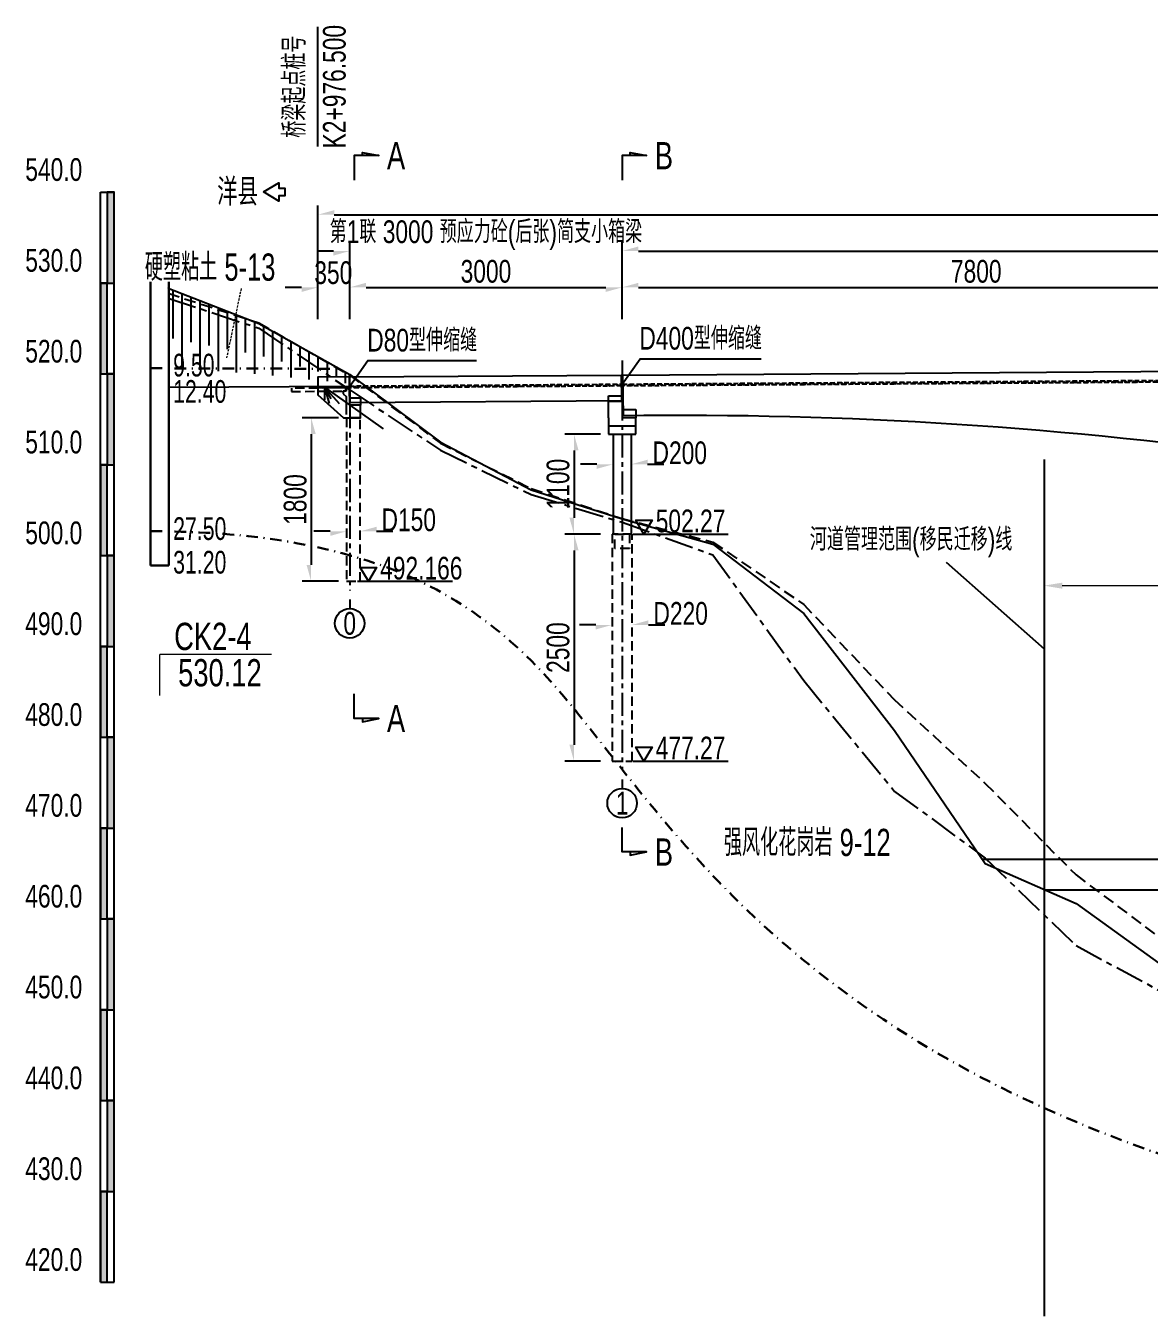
# Model space of a CAD drawing. Header units: millimetres. Extents: x 465729 to 466910, y 3671885 to 3673357.
# Drawn here: x 465911.2 to 466035, y 3673210.2 to 3673352.2 of the extents above; entities that cross this region are included whole.
import ezdxf
from ezdxf.enums import TextEntityAlignment as Align

# ---------------------------------------------------------------- set-up
doc = ezdxf.new("R2010")
doc.units = ezdxf.units.MM
doc.header["$LTSCALE"] = 0.2
for name, pattern in [('CENTER', [50.8, 31.75, -6.35, 6.35, -6.35]), ('DASHDOT2', [12.7, 6.35, -3.175, 0, -3.175]), ('DASHED', [19.05, 12.7, -6.35])]:
    doc.linetypes.add(name, pattern=pattern)
for name, color, linetype in [('侧面(基础)', 2, 'Continuous'), ('地面线', 30, 'Continuous'), ('水位100', 7, 'Continuous'), ('立面(上部梁)', 7, 'Continuous'), ('立面(伸缩缝标注)', 7, 'Continuous'), ('立面(地面线)', 2, 'Continuous'), ('立面(基础)', 2, 'Continuous'), ('立面(墩台号)', 7, 'Continuous'), ('立面(墩台身)', 3, 'Continuous'), ('立面(墩径标注)', 7, 'Continuous'), ('立面(墩高标注)', 7, 'Continuous'), ('立面(护栏)', 3, 'Continuous'), ('立面(指向地名)', 7, 'Continuous'), ('立面(断面位置标注)', 7, 'Continuous'), ('立面(标注)', 7, 'Continuous'), ('立面(标高标注)', 7, 'Continuous'), ('立面(桩径标注)', 7, 'Continuous'), ('立面(桩长标注)', 7, 'Continuous'), ('立面(起终点标注)', 7, 'Continuous'), ('立面(边坡)', 2, 'Continuous'), ('立面(防撞栏)', 3, 'Continuous'), ('立面(高程标尺)', 7, 'Continuous')]:
    doc.layers.add(name, color=color, linetype=linetype)
doc.layers.add('风化界线', color=6, linetype='DASHDOT2', lineweight=30)
doc.styles.add('BM_Dim', font='stxt.shx', dxfattribs={"width": 0.75, "bigfont": 'dk.shx'})
doc.styles.add('BOM_Font', font='enTxt.shx', dxfattribs={"width": 0.75, "bigfont": 'hzTxt.shx'})
doc.styles.add('LZ_FONT', font='fsdb_z.shx', dxfattribs={"width": 0.7, "bigfont": 'fsdb.shx'})
doc.dimstyles.new('BOM_Dim', dxfattribs={"dimscale": 0.1, "dimtxt": 2.5, "dimasz": 1.8, "dimexe": 1, "dimexo": 3, "dimgap": 0, "dimtad": 1, "dimdec": 1, "dimlfac": 100, "dimzin": 9, "dimdsep": 46, "dimtxsty": 'BOM_Font', "dimblk": 'ArrHalf', "dimblk1": 'ArrHalf', "dimblk2": 'ArrHalf', "dimcen": 0.5, "dimclrd": 7, "dimclre": 7, "dimclrt": 7, "dimaunit": 1, "dimadec": 0, "dimazin": 2, "dimtfac": 1, "dimtdec": 1, "dimtofl": 0, "dimtmove": 2, "dimatfit": 3, "dimfxl": 1, "dimtolj": 1, "dimtzin": 0, "dimarcsym": 0})
doc.dimstyles.new('KSJDIM1000', dxfattribs={"dimscale": 0, "dimtxt": 2.5, "dimasz": 2, "dimexe": 1.2, "dimexo": 0.4, "dimgap": 0.5, "dimtad": 1, "dimdec": 0, "dimlfac": 100, "dimzin": 0, "dimdsep": 46, "dimtxsty": 'BM_Dim', "dimcen": 0.09, "dimclrd": 2, "dimclre": 2, "dimclrt": 2, "dimazin": 0, "dimtfac": 1, "dimtdec": 0, "dimtofl": 0, "dimtmove": 2, "dimatfit": 3, "dimfxl": 1, "dimtolj": 1, "dimtzin": 0, "dimlwd": 18, "dimlwe": 18, "dimarcsym": 0})

# ---------------------------------------------------------------- blocks, each defined once
blk = doc.blocks.new('ArrHalf')
at = {"linetype": 'Continuous'}
blk.add_hatch(color=0, dxfattribs=at).paths.add_polyline_path([(-1, 0), (-1, -0.28), (0, 0)])
blk = doc.blocks.new('*D1')
at = {"layer": 'Defpoints', "color": 0, "linetype": 'Continuous', "transparency": 16777216}
for p in [(466626.42, 3673331.42), (465943.42, 3673317.42), (466626.42, 3673317.42)]:
    blk.add_point(p, dxfattribs=at)
at = {"layer": '立面(标注)', "color": 7, "linetype": 'Continuous', "lineweight": -2, "transparency": 16777216}
for p, q in [((465943.42, 3673319.92), (465943.42, 3673332.42)), ((465945.22, 3673331.42), (466624.62, 3673331.42)), ((466626.42, 3673319.92), (466626.42, 3673332.42))]:
    blk.add_line(p, q, dxfattribs=at)
at = {"layer": '立面(标注)', "color": 7, "linetype": 'Continuous', "lineweight": -2, "transparency": 16777216, "xscale": 1.8, "yscale": 1.8, "zscale": 1.8, "rotation": 180}
blk.add_blockref('ArrHalf', (465943.42, 3673331.42), dxfattribs=at)
at = {"layer": '立面(标注)', "color": 7, "linetype": 'Continuous', "lineweight": -2, "transparency": 16777216, "xscale": 1.8, "yscale": 1.8, "zscale": 1.8}
blk.add_blockref('ArrHalf', (466626.42, 3673331.42), dxfattribs=at)
at = {"layer": '立面(标注)', "color": 7, "linetype": 'Continuous', "transparency": 16777216, "insert": (466284.92, 3673333.17), "char_height": 2.5, "attachment_point": 5, "style": 'BOM_Font'}
blk.add_mtext('\\A1;桥梁全长 68300', dxfattribs=at)
blk = doc.blocks.new('*D2')
at = {"layer": 'Defpoints', "color": 0, "linetype": 'Continuous', "transparency": 16777216}
for p in [(465976.92, 3673327.42), (465946.92, 3673317.42), (465976.92, 3673317.42)]:
    blk.add_point(p, dxfattribs=at)
at = {"layer": '立面(标注)', "color": 7, "linetype": 'Continuous', "lineweight": -2, "transparency": 16777216}
for p, q in [((465946.92, 3673319.92), (465946.92, 3673328.42)), ((465976.92, 3673319.92), (465976.92, 3673328.42)), ((465945.12, 3673327.42), (465943.32, 3673327.42)), ((465978.72, 3673327.42), (465980.52, 3673327.42))]:
    blk.add_line(p, q, dxfattribs=at)
at = {"layer": '立面(标注)', "color": 7, "linetype": 'Continuous', "lineweight": -2, "transparency": 16777216, "xscale": 1.8, "yscale": 1.8, "zscale": 1.8}
blk.add_blockref('ArrHalf', (465946.92, 3673327.42), dxfattribs=at)
at = {"layer": '立面(标注)', "color": 7, "linetype": 'Continuous', "lineweight": -2, "transparency": 16777216, "xscale": 1.8, "yscale": 1.8, "zscale": 1.8, "rotation": 180}
blk.add_blockref('ArrHalf', (465976.92, 3673327.42), dxfattribs=at)
at = {"layer": '立面(标注)', "color": 7, "linetype": 'Continuous', "transparency": 16777216, "insert": (465961.92, 3673329.17), "char_height": 2.5, "attachment_point": 5, "style": 'BOM_Font'}
blk.add_mtext('\\A1;第1联 3000 预应力砼(后张)简支小箱梁', dxfattribs=at)
blk = doc.blocks.new('*D3')
at = {"layer": 'Defpoints', "color": 0, "linetype": 'Continuous', "transparency": 16777216}
for p in [(466412.92, 3673327.42), (465976.92, 3673317.42), (466412.92, 3673317.42)]:
    blk.add_point(p, dxfattribs=at)
at = {"layer": '立面(标注)', "color": 7, "linetype": 'Continuous', "lineweight": -2, "transparency": 16777216}
for p, q in [((465976.92, 3673319.92), (465976.92, 3673328.42)), ((466412.92, 3673319.92), (466412.92, 3673328.42)), ((465978.72, 3673327.42), (466411.12, 3673327.42))]:
    blk.add_line(p, q, dxfattribs=at)
at = {"layer": '立面(标注)', "color": 7, "linetype": 'Continuous', "lineweight": -2, "transparency": 16777216, "xscale": 1.8, "yscale": 1.8, "zscale": 1.8, "rotation": 180}
blk.add_blockref('ArrHalf', (465976.92, 3673327.42), dxfattribs=at)
at = {"layer": '立面(标注)', "color": 7, "linetype": 'Continuous', "lineweight": -2, "transparency": 16777216, "xscale": 1.8, "yscale": 1.8, "zscale": 1.8}
blk.add_blockref('ArrHalf', (466412.92, 3673327.42), dxfattribs=at)
at = {"layer": '立面(标注)', "color": 7, "linetype": 'Continuous', "transparency": 16777216, "insert": (466194.92, 3673329.17), "char_height": 2.5, "attachment_point": 5, "style": 'BOM_Font'}
blk.add_mtext('\\A1;第2联 7800+2*14000+7800 预应力混凝土连续刚构桥', dxfattribs=at)
blk = doc.blocks.new('*D6')
at = {"layer": 'Defpoints', "color": 0, "linetype": 'Continuous', "transparency": 16777216}
for p in [(465946.92, 3673323.42), (465943.42, 3673317.42), (465946.92, 3673317.42)]:
    blk.add_point(p, dxfattribs=at)
at = {"layer": '立面(标注)', "color": 7, "linetype": 'Continuous', "lineweight": -2, "transparency": 16777216}
for p, q in [((465943.42, 3673319.92), (465943.42, 3673324.42)), ((465946.92, 3673319.92), (465946.92, 3673324.42)), ((465941.62, 3673323.42), (465939.82, 3673323.42)), ((465948.72, 3673323.42), (465950.52, 3673323.42))]:
    blk.add_line(p, q, dxfattribs=at)
at = {"layer": '立面(标注)', "color": 7, "linetype": 'Continuous', "lineweight": -2, "transparency": 16777216, "xscale": 1.8, "yscale": 1.8, "zscale": 1.8}
blk.add_blockref('ArrHalf', (465943.42, 3673323.42), dxfattribs=at)
at = {"layer": '立面(标注)', "color": 7, "linetype": 'Continuous', "lineweight": -2, "transparency": 16777216, "xscale": 1.8, "yscale": 1.8, "zscale": 1.8, "rotation": 180}
blk.add_blockref('ArrHalf', (465946.92, 3673323.42), dxfattribs=at)
at = {"layer": '立面(标注)', "color": 7, "linetype": 'Continuous', "transparency": 16777216, "insert": (465945.11, 3673325.02), "char_height": 2.5, "attachment_point": 5, "style": 'BOM_Font'}
blk.add_mtext('\\A1;350', dxfattribs=at)
blk = doc.blocks.new('*D8')
at = {"layer": 'Defpoints', "color": 0, "linetype": 'Continuous', "transparency": 16777216}
for p in [(465976.92, 3673323.42), (465946.92, 3673317.42), (465976.92, 3673317.42)]:
    blk.add_point(p, dxfattribs=at)
at = {"layer": '立面(标注)', "color": 7, "linetype": 'Continuous', "lineweight": -2, "transparency": 16777216}
for p, q in [((465946.92, 3673319.92), (465946.92, 3673324.42)), ((465976.92, 3673319.92), (465976.92, 3673324.42)), ((465948.72, 3673323.42), (465975.12, 3673323.42))]:
    blk.add_line(p, q, dxfattribs=at)
at = {"layer": '立面(标注)', "color": 7, "linetype": 'Continuous', "lineweight": -2, "transparency": 16777216, "xscale": 1.8, "yscale": 1.8, "zscale": 1.8, "rotation": 180}
blk.add_blockref('ArrHalf', (465946.92, 3673323.42), dxfattribs=at)
at = {"layer": '立面(标注)', "color": 7, "linetype": 'Continuous', "lineweight": -2, "transparency": 16777216, "xscale": 1.8, "yscale": 1.8, "zscale": 1.8}
blk.add_blockref('ArrHalf', (465976.92, 3673323.42), dxfattribs=at)
at = {"layer": '立面(标注)', "color": 7, "linetype": 'Continuous', "transparency": 16777216, "insert": (465961.92, 3673325.17), "char_height": 2.5, "attachment_point": 5, "style": 'BOM_Font'}
blk.add_mtext('\\A1;3000', dxfattribs=at)
blk = doc.blocks.new('*D9')
at = {"layer": 'Defpoints', "color": 0, "linetype": 'Continuous', "transparency": 16777216}
for p in [(466054.92, 3673323.42), (465976.92, 3673317.42), (466054.92, 3673317.42)]:
    blk.add_point(p, dxfattribs=at)
at = {"layer": '立面(标注)', "color": 7, "linetype": 'Continuous', "lineweight": -2, "transparency": 16777216}
for p, q in [((465976.92, 3673319.92), (465976.92, 3673324.42)), ((466054.92, 3673319.92), (466054.92, 3673324.42)), ((465978.72, 3673323.42), (466053.12, 3673323.42))]:
    blk.add_line(p, q, dxfattribs=at)
at = {"layer": '立面(标注)', "color": 7, "linetype": 'Continuous', "lineweight": -2, "transparency": 16777216, "xscale": 1.8, "yscale": 1.8, "zscale": 1.8, "rotation": 180}
blk.add_blockref('ArrHalf', (465976.92, 3673323.42), dxfattribs=at)
at = {"layer": '立面(标注)', "color": 7, "linetype": 'Continuous', "lineweight": -2, "transparency": 16777216, "xscale": 1.8, "yscale": 1.8, "zscale": 1.8}
blk.add_blockref('ArrHalf', (466054.92, 3673323.42), dxfattribs=at)
at = {"layer": '立面(标注)', "color": 7, "linetype": 'Continuous', "transparency": 16777216, "insert": (466015.92, 3673325.17), "char_height": 2.5, "attachment_point": 5, "style": 'BOM_Font'}
blk.add_mtext('\\A1;7800', dxfattribs=at)
blk = doc.blocks.new('*D20')
at = {"layer": 'Defpoints', "color": 0, "linetype": 'Continuous', "transparency": 16777216}
for p in [(465946.57, 3673296.56), (465948.07, 3673296.56), (465948.07, 3673296.56)]:
    blk.add_point(p, dxfattribs=at)
at = {"layer": '立面(桩径标注)', "color": 7, "linetype": 'Continuous', "lineweight": -2, "transparency": 16777216}
for p, q in [((465944.77, 3673296.56), (465942.97, 3673296.56)), ((465949.87, 3673296.56), (465951.67, 3673296.56))]:
    blk.add_line(p, q, dxfattribs=at)
at = {"layer": '立面(桩径标注)', "color": 7, "linetype": 'Continuous', "lineweight": -2, "transparency": 16777216, "xscale": 1.8, "yscale": 1.8, "zscale": 1.8}
blk.add_blockref('ArrHalf', (465946.57, 3673296.56), dxfattribs=at)
at = {"layer": '立面(桩径标注)', "color": 7, "linetype": 'Continuous', "lineweight": -2, "transparency": 16777216, "xscale": 1.8, "yscale": 1.8, "zscale": 1.8, "rotation": 180}
blk.add_blockref('ArrHalf', (465948.07, 3673296.56), dxfattribs=at)
at = {"layer": '立面(桩径标注)', "color": 7, "linetype": 'Continuous', "transparency": 16777216, "insert": (465953.42, 3673297.81), "char_height": 2.5, "attachment_point": 5, "style": 'BOM_Font'}
blk.add_mtext('\\A1;D150', dxfattribs=at)
blk = doc.blocks.new('*D21')
at = {"layer": 'Defpoints', "color": 0, "linetype": 'Continuous', "transparency": 16777216}
for p in [(465946.17, 3673309.06), (465942.67, 3673291.06), (465946.17, 3673291.06)]:
    blk.add_point(p, dxfattribs=at)
at = {"layer": '立面(桩长标注)', "color": 7, "linetype": 'Continuous', "lineweight": -2, "transparency": 16777216}
for p, q in [((465945.67, 3673309.06), (465941.67, 3673309.06)), ((465942.67, 3673307.26), (465942.67, 3673292.86)), ((465945.67, 3673291.06), (465941.67, 3673291.06))]:
    blk.add_line(p, q, dxfattribs=at)
at = {"layer": '立面(桩长标注)', "color": 7, "linetype": 'Continuous', "lineweight": -2, "transparency": 16777216, "xscale": 1.8, "yscale": 1.8, "zscale": 1.8}
for p, rotation in [((465942.67, 3673309.06), 90), ((465942.67, 3673291.06), 270)]:
    blk.add_blockref('ArrHalf', p, dxfattribs=dict(at, rotation=rotation))
at = {"layer": '立面(桩长标注)', "color": 7, "linetype": 'Continuous', "transparency": 16777216, "insert": (465940.92, 3673300.06), "char_height": 2.5, "attachment_point": 5, "rotation": 90, "style": 'BOM_Font'}
blk.add_mtext('\\A1;1800', dxfattribs=at)
blk = doc.blocks.new('*D22')
at = {"layer": 'Defpoints', "color": 0, "linetype": 'Continuous', "transparency": 16777216}
for p in [(465975.02, 3673307.26), (465971.62, 3673296.26), (465975.02, 3673296.26)]:
    blk.add_point(p, dxfattribs=at)
at = {"layer": '立面(墩高标注)', "color": 7, "linetype": 'Continuous', "lineweight": -2, "transparency": 16777216}
for p, q in [((465974.52, 3673307.26), (465970.62, 3673307.26)), ((465971.62, 3673305.46), (465971.62, 3673298.06)), ((465974.52, 3673296.26), (465970.62, 3673296.26))]:
    blk.add_line(p, q, dxfattribs=at)
at = {"layer": '立面(墩高标注)', "color": 7, "linetype": 'Continuous', "lineweight": -2, "transparency": 16777216, "xscale": 1.8, "yscale": 1.8, "zscale": 1.8}
for p, rotation in [((465971.62, 3673307.26), 90), ((465971.62, 3673296.26), 270)]:
    blk.add_blockref('ArrHalf', p, dxfattribs=dict(at, rotation=rotation))
at = {"layer": '立面(墩高标注)', "color": 7, "linetype": 'Continuous', "transparency": 16777216, "insert": (465969.87, 3673301.76), "char_height": 2.5, "attachment_point": 5, "rotation": 90, "style": 'BOM_Font'}
blk.add_mtext('\\A1;1100', dxfattribs=at)
blk = doc.blocks.new('*D23')
at = {"layer": 'Defpoints', "color": 0, "linetype": 'Continuous', "transparency": 16777216}
for p in [(465975.92, 3673303.94), (465977.92, 3673303.94), (465977.92, 3673303.94)]:
    blk.add_point(p, dxfattribs=at)
at = {"layer": '立面(墩径标注)', "color": 7, "linetype": 'Continuous', "lineweight": -2, "transparency": 16777216}
for p, q in [((465974.12, 3673303.94), (465972.32, 3673303.94)), ((465979.72, 3673303.94), (465981.52, 3673303.94))]:
    blk.add_line(p, q, dxfattribs=at)
at = {"layer": '立面(墩径标注)', "color": 7, "linetype": 'Continuous', "lineweight": -2, "transparency": 16777216, "xscale": 1.8, "yscale": 1.8, "zscale": 1.8, "rotation": 180}
blk.add_blockref('ArrHalf', (465977.92, 3673303.94), dxfattribs=at)
at = {"layer": '立面(墩径标注)', "color": 7, "linetype": 'Continuous', "lineweight": -2, "transparency": 16777216, "xscale": 1.8, "yscale": 1.8, "zscale": 1.8}
blk.add_blockref('ArrHalf', (465975.92, 3673303.94), dxfattribs=at)
at = {"layer": '立面(墩径标注)', "color": 7, "linetype": 'Continuous', "transparency": 16777216, "insert": (465983.27, 3673305.19), "char_height": 2.5, "attachment_point": 5, "style": 'BOM_Font'}
blk.add_mtext('\\A1;D200', dxfattribs=at)
blk = doc.blocks.new('*D24')
at = {"layer": 'Defpoints', "color": 0, "linetype": 'Continuous', "transparency": 16777216}
for p in [(465975.82, 3673286.26), (465978.02, 3673286.26), (465978.02, 3673286.26)]:
    blk.add_point(p, dxfattribs=at)
at = {"layer": '立面(桩径标注)', "color": 7, "linetype": 'Continuous', "lineweight": -2, "transparency": 16777216}
for p, q in [((465974.02, 3673286.26), (465972.22, 3673286.26)), ((465979.82, 3673286.26), (465981.62, 3673286.26))]:
    blk.add_line(p, q, dxfattribs=at)
at = {"layer": '立面(桩径标注)', "color": 7, "linetype": 'Continuous', "lineweight": -2, "transparency": 16777216, "xscale": 1.8, "yscale": 1.8, "zscale": 1.8}
blk.add_blockref('ArrHalf', (465975.82, 3673286.26), dxfattribs=at)
at = {"layer": '立面(桩径标注)', "color": 7, "linetype": 'Continuous', "lineweight": -2, "transparency": 16777216, "xscale": 1.8, "yscale": 1.8, "zscale": 1.8, "rotation": 180}
blk.add_blockref('ArrHalf', (465978.02, 3673286.26), dxfattribs=at)
at = {"layer": '立面(桩径标注)', "color": 7, "linetype": 'Continuous', "transparency": 16777216, "insert": (465983.37, 3673287.51), "char_height": 2.5, "attachment_point": 5, "style": 'BOM_Font'}
blk.add_mtext('\\A1;D220', dxfattribs=at)
blk = doc.blocks.new('*D25')
at = {"layer": 'Defpoints', "color": 0, "linetype": 'Continuous', "transparency": 16777216}
for p in [(465975.02, 3673296.26), (465971.62, 3673271.26), (465975.02, 3673271.26)]:
    blk.add_point(p, dxfattribs=at)
at = {"layer": '立面(桩长标注)', "color": 7, "linetype": 'Continuous', "lineweight": -2, "transparency": 16777216}
for p, q in [((465974.52, 3673296.26), (465970.62, 3673296.26)), ((465971.62, 3673294.46), (465971.62, 3673273.06)), ((465974.52, 3673271.26), (465970.62, 3673271.26))]:
    blk.add_line(p, q, dxfattribs=at)
at = {"layer": '立面(桩长标注)', "color": 7, "linetype": 'Continuous', "lineweight": -2, "transparency": 16777216, "xscale": 1.8, "yscale": 1.8, "zscale": 1.8}
for p, rotation in [((465971.62, 3673296.26), 90), ((465971.62, 3673271.26), 270)]:
    blk.add_blockref('ArrHalf', p, dxfattribs=dict(at, rotation=rotation))
at = {"layer": '立面(桩长标注)', "color": 7, "linetype": 'Continuous', "transparency": 16777216, "insert": (465969.87, 3673283.76), "char_height": 2.5, "attachment_point": 5, "rotation": 90, "style": 'BOM_Font'}
blk.add_mtext('\\A1;2500', dxfattribs=at)
blk = doc.blocks.new('*D184')
at = {"color": 2, "lineweight": 18, "transparency": 16777216}
for p, q in [((466023.4, 3673292.58), (466023.4, 3673289.38)), ((466391.01, 3673292.58), (466391.01, 3673289.38)), ((466025.4, 3673290.58), (466389.01, 3673290.58))]:
    blk.add_line(p, q, dxfattribs=at)
at = {"color": 2, "linetype": 'Continuous', "transparency": 16777216}
for points in [[(466025.4, 3673290.91), (466025.4, 3673290.24), (466023.4, 3673290.58)], [(466389.01, 3673290.91), (466389.01, 3673290.24), (466391.01, 3673290.58)]]:
    blk.add_solid(points, dxfattribs=at)
at = {"layer": 'Defpoints', "color": 0, "linetype": 'Continuous', "transparency": 16777216}
for p in [(466023.4, 3673304.45), (466391.01, 3673304.45), (466391.01, 3673290.58)]:
    blk.add_point(p, dxfattribs=at)
at = {"color": 2, "linetype": 'Continuous', "transparency": 16777216, "insert": (466222.12, 3673293.59), "char_height": 4, "attachment_point": 5, "style": 'BM_Dim'}
blk.add_mtext('\\A1;河道管理范围宽约368米', dxfattribs=at)

msp = doc.modelspace()

# ---------------------------------------------------------------- hatches: boundary and pattern name
at = {"layer": '立面(上部梁)', "linetype": 'Continuous'}
h = msp.add_hatch(dxfattribs=at)
h.set_pattern_fill('ANSI31', color=2, scale=0.1, style=0)
h.set_pattern_definition([(45, (466000, 3673300), (-0.2245064, 0.2245064), [])])
h.paths.add_polyline_path([(465976.9835, 3673312.7665), (466412.8235, 3673315.8174), (466412.8249, 3673315.6175), (466334.9189, 3673315.0721), (466194.9189, 3673314.0921), (466054.9189, 3673313.112), (465976.9849, 3673312.5665)])
h = msp.add_hatch(dxfattribs=at)
h.set_pattern_fill('ANSI31', color=2, scale=0.1, style=0)
h.set_pattern_definition([(45, (465900, 3673300), (-0.2245064, 0.2245064), [])])
h.paths.add_polyline_path([(465946.9063, 3673312.5559), (465976.8263, 3673312.7654), (465976.8277, 3673312.5654), (465946.9077, 3673312.3559)])
at = {"layer": '立面(高程标尺)', "linetype": 'Continuous'}
for points in [[(465920.2084, 3673323.8902), (465920.9584, 3673323.8902), (465920.9584, 3673333.8902), (465920.2084, 3673333.8902)], [(465919.4584, 3673313.8902), (465920.2084, 3673313.8902), (465920.2084, 3673323.8902), (465919.4584, 3673323.8902)], [(465920.2084, 3673303.8902), (465920.9584, 3673303.8902), (465920.9584, 3673313.8902), (465920.2084, 3673313.8902)], [(465919.4584, 3673293.8902), (465920.2084, 3673293.8902), (465920.2084, 3673303.8902), (465919.4584, 3673303.8902)], [(465920.2084, 3673283.8902), (465920.9584, 3673283.8902), (465920.9584, 3673293.8902), (465920.2084, 3673293.8902)], [(465919.4584, 3673273.8902), (465920.2084, 3673273.8902), (465920.2084, 3673283.8902), (465919.4584, 3673283.8902)], [(465920.2084, 3673263.8902), (465920.9584, 3673263.8902), (465920.9584, 3673273.8902), (465920.2084, 3673273.8902)], [(465919.4584, 3673253.8902), (465920.2084, 3673253.8902), (465920.2084, 3673263.8902), (465919.4584, 3673263.8902)], [(465920.2084, 3673243.8902), (465920.9584, 3673243.8902), (465920.9584, 3673253.8902), (465920.2084, 3673253.8902)], [(465919.4584, 3673233.8902), (465920.2084, 3673233.8902), (465920.2084, 3673243.8902), (465919.4584, 3673243.8902)], [(465920.2084, 3673223.8902), (465920.9584, 3673223.8902), (465920.9584, 3673233.8902), (465920.2084, 3673233.8902)], [(465919.4584, 3673213.8902), (465920.2084, 3673213.8902), (465920.2084, 3673223.8902), (465919.4584, 3673223.8902)]]:
    msp.add_hatch(color=256, dxfattribs=at).paths.add_polyline_path(points)

# ---------------------------------------------------------------- linework, layer by layer
at = {"color": 1, "linetype": 'Continuous'}
msp.add_line((466023.3979, 3673304.4524), (466023.3979, 3673210.1516), dxfattribs=at)
at = {"linetype": 'Continuous'}
msp.add_line((466012.6141, 3673293.1489), (466023.3979, 3673283.6142), dxfattribs=at)
at = {"color": 8, "linetype": 'Continuous'}
msp.add_line((466023.3979, 3673257.0902), (466391.0109, 3673257.0902), dxfattribs=at)
at = {"layer": '侧面(基础)', "linetype": 'DASHED', "ltscale": 0.4}
msp.add_lwpolyline([(465946.5689, 3673309.056), (465946.5689, 3673291.056), (465948.0689, 3673291.056), (465948.0689, 3673309.056)], close=True, dxfattribs=at)
at = {"layer": '地面线', "linetype": 'Continuous', "ltscale": 0.5}
msp.add_lwpolyline([(465926.9189, 3673323.3462), (465926.9189, 3673323.3462), (465936.9189, 3673319.4272), (465946.9189, 3673313.8132), (465956.9189, 3673306.3712), (465966.9189, 3673301.1392), (465976.9189, 3673297.9212), (465986.9189, 3673295.1472), (465996.9189, 3673287.5062), (466006.9189, 3673274.6252), (466016.9189, 3673259.9882), (466026.9189, 3673255.5862), (466036.0274, 3673249.0348)], dxfattribs=at)
at = {"layer": '水位100', "color": 8, "linetype": 'Continuous'}
msp.add_line((466016.5964, 3673260.4602), (466397.4958, 3673260.4602), dxfattribs=at)
at = {"layer": '立面(上部梁)', "color": 3, "linetype": 'Continuous', "ltscale": 0.2}
for p, q in [((465946.8993, 3673313.5559), (465946.9189, 3673310.756)), ((465976.8193, 3673313.7653), (465976.8389, 3673310.9655)), ((465976.9765, 3673313.7664), (465977.0173, 3673309.2685))]:
    msp.add_line(p, q, dxfattribs=at)
at = {"layer": '立面(上部梁)', "color": 3, "linetype": 'DASHED', "ltscale": 0.2}
for points in [[(465976.9835, 3673312.7665), (466412.8235, 3673315.8174), (466412.8249, 3673315.6175), (466334.9189, 3673315.0721), (466194.9189, 3673314.0921), (466054.9189, 3673313.112), (465976.9849, 3673312.5665)], [(465946.9063, 3673312.5559), (465976.8263, 3673312.7654), (465976.8277, 3673312.5654), (465946.9077, 3673312.3559)]]:
    msp.add_lwpolyline(points, close=True, dxfattribs=at)
at = {"layer": '立面(上部梁)', "color": 3, "linetype": 'Continuous', "ltscale": 0.2}
msp.add_lwpolyline([(465946.9189, 3673310.756), (465976.8389, 3673310.9655)], dxfattribs=at)
msp.add_lwpolyline([(466124.9189, 3673310.3021, 0.04508549), (466059.9841, 3673304.512), (466050.3341, 3673304.512, 0.03951693), (465977.0173, 3673309.2685, 0.03951693)], format="xyb", dxfattribs=at)
at = {"layer": '立面(伸缩缝标注)', "color": 7, "linetype": 'Continuous'}
for points in [[(465946.9189, 3673312.556), (465948.9189, 3673315.356), (465960.8787, 3673315.356)], [(465976.9189, 3673312.766), (465978.9189, 3673315.566), (465992.218, 3673315.566)]]:
    msp.add_lwpolyline(points, dxfattribs=at)
at = {"layer": '立面(地面线)', "linetype": 'DASHED', "ltscale": 0.5}
msp.add_lwpolyline([(465926.9189, 3673322.7622), (465936.9189, 3673319.5135), (465946.9189, 3673313.7373), (465956.9189, 3673306.2623), (465966.9189, 3673301.2626), (465976.9189, 3673297.957), (465986.9189, 3673295.3734), (465996.9189, 3673288.5149), (466006.9189, 3673278.0067), (466016.9189, 3673268.8095), (466026.9189, 3673258.7273), (466036.9189, 3673251.2394)], dxfattribs=at)
at = {"layer": '立面(地面线)', "linetype": 'CENTER', "ltscale": 0.5}
msp.add_lwpolyline([(465926.9189, 3673322.2344), (465936.9189, 3673318.9269), (465946.9189, 3673312.1356), (465956.9189, 3673305.4856), (465966.9189, 3673300.5986), (465976.9189, 3673297.5749), (465986.9189, 3673293.9667), (465996.9189, 3673280.1458), (466006.9189, 3673267.9342), (466016.9189, 3673260.5904), (466026.9189, 3673250.9451), (466036.9189, 3673245.5557)], dxfattribs=at)
at = {"layer": '立面(基础)', "color": 7, "linetype": 'CENTER', "ltscale": 0.4}
msp.add_line((465976.9189, 3673315.3524), (465976.9189, 3673270.2564), dxfattribs=at)
at = {"layer": '立面(基础)', "linetype": 'DASHED', "ltscale": 0.4}
for points in [[(465975.8189, 3673296.2564), (465975.8189, 3673271.2564), (465978.0189, 3673271.2564), (465978.0189, 3673296.2564)], [(465977.7189, 3673296.2564), (465977.7189, 3673294.6564), (465976.1189, 3673294.6564), (465976.1189, 3673296.2564)]]:
    msp.add_lwpolyline(points, close=True, dxfattribs=at)
at = {"layer": '立面(墩台号)', "linetype": 'Continuous'}
for p, q in [((465946.9189, 3673289.056), (465946.9189, 3673288.056)), ((465976.9189, 3673269.2564), (465976.9189, 3673268.2564))]:
    msp.add_line(p, q, dxfattribs=at)
for centre in [(465946.9189, 3673286.431), (465976.9189, 3673266.6314)]:
    msp.add_circle(centre, 1.625, dxfattribs=at)
at = {"layer": '立面(墩台身)', "linetype": 'Continuous', "ltscale": 0.4}
for p, q in [((465975.4189, 3673309.0565), (465975.4189, 3673311.4603)), ((465975.4189, 3673311.4603), (465976.9189, 3673311.4603)), ((465976.9189, 3673310.8383), (465975.4189, 3673310.8383)), ((465976.9189, 3673309.9565), (465976.9189, 3673309.9565)), ((465976.9189, 3673309.9565), (465978.4189, 3673309.9565)), ((465978.4189, 3673309.9565), (465978.4189, 3673309.0565)), ((465975.4189, 3673309.0565), (465975.4189, 3673307.2565)), ((465978.4189, 3673309.0565), (465976.9189, 3673309.0565)), ((465976.9189, 3673309.0565), (465976.9189, 3673309.0565)), ((465978.4189, 3673307.2565), (465978.4189, 3673309.0565)), ((465975.4189, 3673308.1565), (465978.4189, 3673308.1565)), ((465975.4189, 3673307.2565), (465978.4189, 3673307.2565))]:
    msp.add_line(p, q, dxfattribs=at)
at = {"layer": '立面(墩台身)', "color": 7, "linetype": 'CENTER', "ltscale": 0.4}
msp.add_line((465946.9189, 3673310.456), (465946.9189, 3673290.056), dxfattribs=at)
at = {"layer": '立面(墩台身)', "color": 2, "linetype": 'DASHED', "ltscale": 0.4}
msp.add_lwpolyline([(465946.498, 3673312.0031), (465946.4956, 3673312.3531), (465940.4957, 3673312.3111), (465940.4982, 3673311.9611)], close=True, dxfattribs=at)
at = {"layer": '立面(墩台身)', "linetype": 'Continuous', "ltscale": 0.4}
msp.add_lwpolyline([(465946.9056, 3673312.3559), (465943.4056, 3673312.3314), (465943.4056, 3673311.5814), (465946.2189, 3673309.056), (465946.5189, 3673309.056), (465946.5189, 3673309.056), (465948.1189, 3673309.056), (465948.1189, 3673310.456), (465946.9189, 3673310.456)], close=True, dxfattribs=at)
at = {"layer": '立面(墩台身)', "linetype": 'DASHED', "ltscale": 0.4}
msp.add_lwpolyline([(465946.9056, 3673312.356), (465946.5056, 3673312.3532), (465946.5081, 3673311.9932), (465946.2081, 3673311.9911), (465946.2102, 3673311.6911), (465946.5123, 3673311.3932), (465946.5189, 3673310.456), (465946.5189, 3673309.056)], dxfattribs=at)
at = {"layer": '立面(墩台身)', "linetype": 'Continuous', "ltscale": 0.4}
for points in [[(465946.9133, 3673311.256), (465948.1189, 3673311.256), (465948.1189, 3673310.456)], [(465975.9189, 3673307.2565), (465975.9189, 3673296.2564)], [(465977.9189, 3673307.2565), (465977.9189, 3673296.2564)]]:
    msp.add_lwpolyline(points, dxfattribs=at)
at = {"layer": '立面(护栏)', "linetype": 'Continuous', "ltscale": 0.4}
msp.add_lwpolyline([(465946.9056, 3673312.3559), (465946.8972, 3673313.5559), (465943.4056, 3673313.5314), (465943.4056, 3673312.3314)], dxfattribs=at)
at = {"layer": '立面(指向地名)', "linetype": 'Continuous', "ltscale": 0.2}
msp.add_lwpolyline([(465937.4189, 3673333.9198), (465939.0989, 3673334.9278), (465939.0989, 3673334.3398), (465939.7709, 3673334.3398), (465939.7709, 3673333.4998), (465939.0989, 3673333.4998), (465939.0989, 3673332.9118)], close=True, dxfattribs=at)
at = {"layer": '立面(断面位置标注)', "linetype": 'Continuous'}
for points in [[(465948.3189, 3673337.9198), (465948.3189, 3673338.2798), (465950.1189, 3673337.9198), (465947.4189, 3673337.9198), (465947.4189, 3673335.2198)], [(465977.8189, 3673337.9198), (465977.8189, 3673338.2798), (465979.6189, 3673337.9198), (465976.9189, 3673337.9198), (465976.9189, 3673335.2198)], [(465948.3189, 3673275.9525), (465948.3189, 3673275.5925), (465950.1189, 3673275.9525), (465947.4189, 3673275.9525), (465947.4189, 3673278.6525)], [(465977.8189, 3673261.2564), (465977.8189, 3673260.8964), (465979.6189, 3673261.2564), (465976.9189, 3673261.2564), (465976.9189, 3673263.9564)]]:
    msp.add_lwpolyline(points, dxfattribs=at)
at = {"layer": '立面(标高标注)', "color": 7, "linetype": 'Continuous'}
for points in [[(465978.1189, 3673296.2564), (465979.3189, 3673296.2564), (465978.4247, 3673297.7836), (465980.2131, 3673297.7836), (465979.3189, 3673296.2564), (465988.5992, 3673296.2564)], [(465947.7689, 3673291.056), (465948.9689, 3673291.056), (465948.0747, 3673292.5832), (465949.8631, 3673292.5832), (465948.9689, 3673291.056), (465958.2492, 3673291.056)], [(465978.1189, 3673271.2564), (465979.3189, 3673271.2564), (465978.4247, 3673272.7836), (465980.2131, 3673272.7836), (465979.3189, 3673271.2564), (465988.5992, 3673271.2564)]]:
    msp.add_lwpolyline(points, dxfattribs=at)
at = {"layer": '立面(起终点标注)', "color": 7, "linetype": 'Continuous', "ltscale": 0.2}
msp.add_line((465943.4189, 3673338.9198), (465943.4189, 3673352.1118), dxfattribs=at)
at = {"layer": '立面(边坡)', "linetype": 'Continuous', "ltscale": 0.5}
for p, q in [((465927.4189, 3673323.1502), (465927.4189, 3673317.7849)), ((465928.4189, 3673322.7583), (465928.4189, 3673314.4929)), ((465929.4189, 3673322.3664), (465929.4189, 3673317.4)), ((465930.4189, 3673321.9745), (465930.4189, 3673314.3473)), ((465931.4189, 3673321.5826), (465931.4189, 3673317.0151)), ((465932.4189, 3673321.1907), (465932.4189, 3673314.2018)), ((465933.4189, 3673320.7988), (465933.4189, 3673316.6302)), ((465934.4189, 3673320.4069), (465934.4189, 3673314.0562)), ((465935.4189, 3673320.015), (465935.4189, 3673316.2453)), ((465936.4189, 3673319.6231), (465936.4189, 3673313.9106)), ((465937.4189, 3673319.1465), (465937.4189, 3673315.818)), ((465938.4189, 3673318.5851), (465938.4189, 3673313.7142)), ((465939.4189, 3673318.0237), (465939.4189, 3673315.2636)), ((465940.4189, 3673317.4623), (465940.4189, 3673313.5009)), ((465941.4189, 3673316.9009), (465941.4189, 3673314.7092)), ((465942.4189, 3673316.3395), (465942.4189, 3673313.2875)), ((465943.4189, 3673315.7781), (465943.4189, 3673314.1548)), ((465944.4189, 3673315.2167), (465944.4189, 3673313.0741)), ((465945.4189, 3673314.6553), (465945.4189, 3673313.6004)), ((465946.4189, 3673314.0939), (465946.4189, 3673312.8608))]:
    msp.add_line(p, q, dxfattribs=at)
at = {"layer": '立面(边坡)', "linetype": 'Continuous', "ltscale": 0.4}
for q in [(465944.1556, 3673311.0367), (465944.6556, 3673310.6367), (465944.8556, 3673311.1367), (465945.7556, 3673310.6367), (465950.6056, 3673307.856)]:
    msp.add_line((465944.1556, 3673312.4367), q, dxfattribs=at)
at = {"layer": '立面(边坡)', "linetype": 'Continuous', "ltscale": 0.5}
msp.add_lwpolyline([(465926.9189, 3673312.416), (465946.9189, 3673312.556)], dxfattribs=at)
at = {"layer": '立面(防撞栏)', "linetype": 'Continuous', "ltscale": 0.2}
msp.add_lwpolyline([(465976.9765, 3673313.7664), (466412.8165, 3673316.8174)], dxfattribs=at)
at = {"layer": '立面(防撞栏)', "linetype": 'Continuous', "ltscale": 0.5}
msp.add_lwpolyline([(465946.8993, 3673313.5559), (465976.8193, 3673313.7653)], dxfattribs=at)
at = {"layer": '立面(高程标尺)', "linetype": 'Continuous'}
for p, q in [((465919.4584, 3673213.8902), (465919.4584, 3673333.8902)), ((465919.4584, 3673333.8902), (465920.9584, 3673333.8902)), ((465920.9584, 3673213.8902), (465920.9584, 3673333.8902)), ((465919.4584, 3673323.8902), (465920.9584, 3673323.8902)), ((465919.4584, 3673313.8902), (465920.9584, 3673313.8902)), ((465919.4584, 3673303.8902), (465920.9584, 3673303.8902)), ((465919.4584, 3673293.8902), (465920.9584, 3673293.8902)), ((465919.4584, 3673283.8902), (465920.9584, 3673283.8902)), ((465919.4584, 3673273.8902), (465920.9584, 3673273.8902)), ((465919.4584, 3673263.8902), (465920.9584, 3673263.8902)), ((465919.4584, 3673253.8902), (465920.9584, 3673253.8902)), ((465919.4584, 3673243.8902), (465920.9584, 3673243.8902)), ((465919.4584, 3673233.8902), (465920.9584, 3673233.8902)), ((465919.4584, 3673223.8902), (465920.9584, 3673223.8902)), ((465919.4584, 3673213.8902), (465920.9584, 3673213.8902))]:
    msp.add_line(p, q, dxfattribs=at)
for points in [[(465920.2084, 3673323.8902), (465920.9584, 3673323.8902), (465920.9584, 3673333.8902), (465920.2084, 3673333.8902)], [(465919.4584, 3673313.8902), (465920.2084, 3673313.8902), (465920.2084, 3673323.8902), (465919.4584, 3673323.8902)], [(465920.2084, 3673303.8902), (465920.9584, 3673303.8902), (465920.9584, 3673313.8902), (465920.2084, 3673313.8902)], [(465919.4584, 3673293.8902), (465920.2084, 3673293.8902), (465920.2084, 3673303.8902), (465919.4584, 3673303.8902)], [(465920.2084, 3673283.8902), (465920.9584, 3673283.8902), (465920.9584, 3673293.8902), (465920.2084, 3673293.8902)], [(465919.4584, 3673273.8902), (465920.2084, 3673273.8902), (465920.2084, 3673283.8902), (465919.4584, 3673283.8902)], [(465920.2084, 3673263.8902), (465920.9584, 3673263.8902), (465920.9584, 3673273.8902), (465920.2084, 3673273.8902)], [(465919.4584, 3673253.8902), (465920.2084, 3673253.8902), (465920.2084, 3673263.8902), (465919.4584, 3673263.8902)], [(465920.2084, 3673243.8902), (465920.9584, 3673243.8902), (465920.9584, 3673253.8902), (465920.2084, 3673253.8902)], [(465919.4584, 3673233.8902), (465920.2084, 3673233.8902), (465920.2084, 3673243.8902), (465919.4584, 3673243.8902)], [(465920.2084, 3673223.8902), (465920.9584, 3673223.8902), (465920.9584, 3673233.8902), (465920.2084, 3673233.8902)], [(465919.4584, 3673213.8902), (465920.2084, 3673213.8902), (465920.2084, 3673223.8902), (465919.4584, 3673223.8902)]]:
    msp.add_lwpolyline(points, close=True, dxfattribs=at)
at = {"layer": '风化界线', "color": 0, "linetype": 'ByBlock'}
for p, q in [((465924.9937, 3673324.0102), (465924.9937, 3673292.8102)), ((465926.9937, 3673292.8102), (465926.9937, 3673324.0102)), ((465924.9937, 3673292.8102), (465926.9937, 3673292.8102))]:
    msp.add_line(p, q, dxfattribs=at)
at = {"layer": '风化界线', "color": 4, "linetype": 'DASHED', "lineweight": 20, "ltscale": 0.1}
msp.add_line((465934.9605, 3673323.303), (465933.3612, 3673315.6705), dxfattribs=at)
at = {"layer": '风化界线', "color": 4, "linetype": 'ByBlock', "lineweight": 20, "ltscale": 0.1}
for p in [(465926.02, 3673278.492), (465938.2947, 3673282.992)]:
    msp.add_line(p, (465926.02, 3673282.992), dxfattribs=at)
at = {"layer": '风化界线', "color": 8}
msp.add_open_spline([(465924.9937, 3673314.5117), (465931.753, 3673314.4804), (465938.6312, 3673314.4642), (465945.7534, 3673314.4675)], degree=3, dxfattribs=at)
msp.add_open_spline([(465924.9937, 3673296.5848), (465928.5955, 3673296.5455), (465938.0623, 3673296.2005), (465952.4993, 3673292.8971), (465965.4338, 3673284.8439), (465975.1405, 3673272.6573), (465988.6554, 3673255.3076), (466012.9116, 3673236.0171), (466058.5139, 3673219.3333), (466127.9623, 3673212.9663), (466199.7505, 3673210.8635), (466271.5842, 3673212.6924), (466329.9589, 3673213.2284), (466375.3604, 3673229.2446), (466404.5907, 3673246.3822), (466425.0978, 3673258.5796), (466449.2455, 3673273.7186), (466487.2912, 3673278.1594), (466511.5369, 3673281.059), (466516.9189, 3673281.6736)], degree=3, knots=[54.03996793, 54.03996793, 54.03996793, 54.03996793, 59.43091483, 68.21699295, 76.88603734, 89.72754759, 107.39550899, 132.83384099, 156.93439071, 189.72612256, 236.7967026, 264.709304, 298.36264738, 321.2849268, 345.32793613, 366.02813774, 375.66329138, 404.67544216, 412.95979027, 412.95979027, 412.95979027, 412.95979027], dxfattribs=at)

# ---------------------------------------------------------------- texts
at = {"layer": '立面(伸缩缝标注)', "color": 7, "linetype": 'Continuous', "style": 'BOM_Font', "width": 0.75}
for s, p in [('D80型伸缩缝', (465954.8988, 3673315.606)), ('D400型伸缩缝', (465985.5684, 3673315.816)), ('河道管理范围(移民迁移)线', (466008.7482, 3673293.6825))]:
    msp.add_text(s, height=2.5, dxfattribs=at).set_placement(p, align=Align.BOTTOM_CENTER)
at = {"layer": '立面(墩台号)', "color": 7, "linetype": 'Continuous', "style": 'BOM_Font', "width": 0.75}
for s, p in [('0', (465946.9189, 3673286.431)), ('1', (465976.9189, 3673266.6314))]:
    msp.add_text(s, height=2.5, dxfattribs=at).set_placement(p, align=Align.MIDDLE_CENTER)
at = {"layer": '立面(指向地名)', "color": 7, "linetype": 'Continuous', "style": 'BOM_Font', "width": 0.75}
msp.add_text('洋县', height=3, dxfattribs=at).set_placement((465936.8189, 3673333.9198), align=Align.MIDDLE_RIGHT)
at = {"layer": '立面(断面位置标注)', "color": 7, "linetype": 'Continuous', "style": 'BOM_Font', "width": 0.75}
for s, p in [('A', (465951.0189, 3673337.9198)), ('B', (465980.5189, 3673337.9198)), ('A', (465951.0189, 3673275.9525)), ('B', (465980.5189, 3673261.2564))]:
    msp.add_text(s, height=3, dxfattribs=at).set_placement(p, align=Align.MIDDLE_LEFT)
at = {"layer": '立面(标高标注)', "color": 7, "linetype": 'Continuous', "style": 'BOM_Font', "width": 0.75}
for s, p in [('502.27', (465980.6189, 3673296.4564)), ('492.166', (465950.2689, 3673291.256)), ('477.27', (465980.6189, 3673271.4564))]:
    msp.add_text(s, height=2.5, dxfattribs=at).set_placement(p)
at = {"layer": '立面(起终点标注)', "color": 7, "linetype": 'Continuous', "style": 'BOM_Font', "width": 0.75}
msp.add_text('K2+976.500', height=2.5, rotation=90, dxfattribs=at).set_placement((465943.9689, 3673345.5158), align=Align.TOP_CENTER)
msp.add_text('桥梁起点桩号', height=2.5, rotation=90, dxfattribs=at).set_placement((465942.8189, 3673345.5158), align=Align.BOTTOM_CENTER)
at = {"layer": '立面(高程标尺)', "color": 7, "linetype": 'Continuous', "style": 'BOM_Font', "width": 0.75}
for s, p in [('540.0', (465917.4584, 3673334.3902)), ('530.0', (465917.4584, 3673324.3902)), ('520.0', (465917.4584, 3673314.3902)), ('510.0', (465917.4584, 3673304.3902)), ('500.0', (465917.4584, 3673294.3902)), ('490.0', (465917.4584, 3673284.3902)), ('480.0', (465917.4584, 3673274.3902)), ('470.0', (465917.4584, 3673264.3902)), ('460.0', (465917.4584, 3673254.3902)), ('450.0', (465917.4584, 3673244.3902)), ('440.0', (465917.4584, 3673234.3902)), ('430.0', (465917.4584, 3673224.3902)), ('420.0', (465917.4584, 3673214.3902))]:
    msp.add_text(s, height=2.5, dxfattribs=at).set_placement(p, align=Align.BOTTOM_RIGHT)
at = {"layer": '风化界线', "color": 4, "linetype": 'DASHED', "lineweight": 20, "ltscale": 0.1, "style": 'LZ_FONT'}
for s, height, width, p in [('硬塑粘土 5-13', 3, 0.7, (465924.3531, 3673324.1499)), ('9.50', 2.5, 0.7, (465927.4744, 3673313.6102)), ('12.40', 2.5, 0.7, (465927.4744, 3673310.7102)), ('27.50', 2.5, 0.7, (465927.4744, 3673295.6102)), ('31.20', 2.5, 0.7, (465927.4744, 3673291.9102)), ('CK2-4', 3, 0.75, (465927.5824, 3673283.492)), ('530.12', 3, 0.75, (465928.02, 3673279.492)), ('强风化花岗岩 9-12', 3, 0.7, (465988.1251, 3673260.8069, 3.4298))]:
    msp.add_text(s, height=height, dxfattribs=dict(at, width=width)).set_placement(p)

# ---------------------------------------------------------------- dimensions: what is measured, and where the dimension line sits
at = {"linetype": 'Continuous'}
dim = msp.add_linear_dim(base=(466391.0109, 3673290.5757), p1=(466023.3979, 3673304.4524), p2=(466391.0109, 3673304.4524), text='河道管理范围宽约368米', dimstyle='KSJDIM1000', override={"dimscale": 1, "dimtxt": 4, "dimfxl": 2, "dimfxlon": 1}, dxfattribs=at)
dim.commit()
dim.dimension.update_dxf_attribs({"geometry": '*D184', "text_midpoint": (466222.1189, 3673293.593), "dimtype": 160})
at = {"layer": '立面(墩径标注)', "color": 7, "linetype": 'Continuous'}
dim = msp.add_linear_dim(base=(465977.9189, 3673303.9364), p1=(465975.9189, 3673303.9364), p2=(465977.9189, 3673303.9364), angle=0, dimstyle='BOM_Dim', override={"dimscale": 1, "dimexe": 0, "dimexo": 0, "dimgap": 0.5, "dimdec": 1, "dimlfac": 100, "dimzin": 9, "dimpost": 'D<>'}, dxfattribs=at)
dim.commit()
dim.dimension.update_dxf_attribs({"geometry": '*D23', "text_midpoint": (465983.2715, 3673305.1864), "dimtype": 161})
at = {"layer": '立面(墩高标注)', "color": 7, "linetype": 'Continuous'}
dim = msp.add_linear_dim(base=(465971.6189, 3673296.2564), p1=(465975.0189, 3673307.2565), p2=(465975.0189, 3673296.2564), angle=90, dimstyle='BOM_Dim', override={"dimscale": 1, "dimexe": 1, "dimexo": 0.5, "dimgap": 0.5, "dimtad": 1, "dimjust": 0, "dimdec": 1, "dimlfac": 100, "dimzin": 9, "dimpost": '<>', "dimtix": 1}, dxfattribs=at)
dim.commit()
dim.dimension.update_dxf_attribs({"geometry": '*D22', "text_midpoint": (465969.8689, 3673301.7564)})
at = {"layer": '立面(标注)', "color": 7, "linetype": 'Continuous'}
for base, p1, p2, override, picture, middle in [((466626.4189, 3673331.4198), (465943.4189, 3673317.4198), (466626.4189, 3673317.4198), {"dimscale": 1, "dimexe": 1, "dimexo": 2.5, "dimgap": 0.5, "dimtad": 1, "dimjust": 0, "dimdec": 1, "dimlfac": 100, "dimzin": 9, "dimpost": '桥梁全长 <>', "dimtix": 1}, '*D1', (466284.9189, 3673333.1698)), ((465976.9189, 3673323.4198), (465946.9189, 3673317.4198), (465976.9189, 3673317.4198), {"dimscale": 1, "dimexe": 1, "dimexo": 2.5, "dimgap": 0.5, "dimtad": 1, "dimjust": 0, "dimdec": 1, "dimlfac": 100, "dimzin": 9, "dimpost": '<>', "dimtix": 1}, '*D8', (465961.9189, 3673325.1698)), ((466054.9189, 3673323.4198), (465976.9189, 3673317.4198), (466054.9189, 3673317.4198), {"dimscale": 1, "dimexe": 1, "dimexo": 2.5, "dimgap": 0.5, "dimtad": 1, "dimjust": 0, "dimdec": 1, "dimlfac": 100, "dimzin": 9, "dimpost": '<>', "dimtix": 1}, '*D9', (466015.9189, 3673325.1698))]:
    dim = msp.add_linear_dim(base=base, p1=p1, p2=p2, dimstyle='BOM_Dim', override=override, dxfattribs=at)
    dim.commit()
    dim.dimension.update_dxf_attribs({"geometry": picture, "text_midpoint": middle})
for base, p1, p2, text, override, picture, middle in [((465976.9189, 3673327.4198), (465946.9189, 3673317.4198), (465976.9189, 3673317.4198), '第1联 3000 预应力砼(后张)简支小箱梁', {"dimscale": 1, "dimexe": 1, "dimexo": 2.5, "dimgap": 0.5, "dimtad": 1, "dimjust": 0, "dimdec": 1, "dimlfac": 100, "dimzin": 9, "dimpost": '第1联 <> 预应力砼(后张)简支小箱梁', "dimtix": 1}, '*D2', (465961.9189, 3673329.1698)), ((466412.9189, 3673327.4198), (465976.9189, 3673317.4198), (466412.9189, 3673317.4198), '第2联 7800+2*14000+7800 预应力混凝土连续刚构桥', {"dimscale": 1, "dimexe": 1, "dimexo": 2.5, "dimgap": 0.5, "dimtad": 1, "dimjust": 0, "dimdec": 1, "dimlfac": 100, "dimzin": 9, "dimpost": '第2联 <> 预应力砼(后张)先简支后结构连续小箱梁', "dimtix": 1}, '*D3', (466194.9189, 3673329.1698))]:
    dim = msp.add_linear_dim(base=base, p1=p1, p2=p2, text=text, dimstyle='BOM_Dim', override=override, dxfattribs=at)
    dim.commit()
    dim.dimension.update_dxf_attribs({"geometry": picture, "text_midpoint": middle})
dim = msp.add_linear_dim(base=(465946.9189, 3673323.4198), p1=(465943.4189, 3673317.4198), p2=(465946.9189, 3673317.4198), dimstyle='BOM_Dim', override={"dimscale": 1, "dimexe": 1, "dimexo": 2.5, "dimgap": 0.5, "dimtad": 1, "dimjust": 0, "dimdec": 1, "dimlfac": 100, "dimzin": 9, "dimpost": '<>', "dimtix": 1}, dxfattribs=at)
dim.commit()
dim.dimension.update_dxf_attribs({"geometry": '*D6', "text_midpoint": (465945.1056, 3673325.0165), "dimtype": 160})
at = {"layer": '立面(桩径标注)', "color": 7, "linetype": 'Continuous'}
for base, p1, p2, picture, middle in [((465948.0689, 3673296.556), (465946.5689, 3673296.556), (465948.0689, 3673296.556), '*D20', (465953.4215, 3673297.806)), ((465978.0189, 3673286.2564), (465975.8189, 3673286.2564), (465978.0189, 3673286.2564), '*D24', (465983.3715, 3673287.5064))]:
    dim = msp.add_linear_dim(base=base, p1=p1, p2=p2, angle=0, dimstyle='BOM_Dim', override={"dimscale": 1, "dimexe": 0, "dimexo": 0, "dimgap": 0.5, "dimdec": 1, "dimlfac": 100, "dimzin": 9, "dimpost": 'D<>'}, dxfattribs=at)
    dim.commit()
    dim.dimension.update_dxf_attribs({"geometry": picture, "text_midpoint": middle, "dimtype": 161})
at = {"layer": '立面(桩长标注)', "color": 7, "linetype": 'Continuous'}
for base, p1, p2, picture, middle in [((465942.6689, 3673291.056), (465946.1689, 3673309.056), (465946.1689, 3673291.056), '*D21', (465940.9189, 3673300.056)), ((465971.6189, 3673271.2564), (465975.0189, 3673296.2564), (465975.0189, 3673271.2564), '*D25', (465969.8689, 3673283.7564))]:
    dim = msp.add_linear_dim(base=base, p1=p1, p2=p2, angle=90, dimstyle='BOM_Dim', override={"dimscale": 1, "dimexe": 1, "dimexo": 0.5, "dimgap": 0.5, "dimtad": 1, "dimjust": 0, "dimdec": 1, "dimlfac": 100, "dimzin": 9, "dimpost": '<>', "dimtix": 1}, dxfattribs=at)
    dim.commit()
    dim.dimension.update_dxf_attribs({"geometry": picture, "text_midpoint": middle})

doc.saveas('drawing.dxf')
